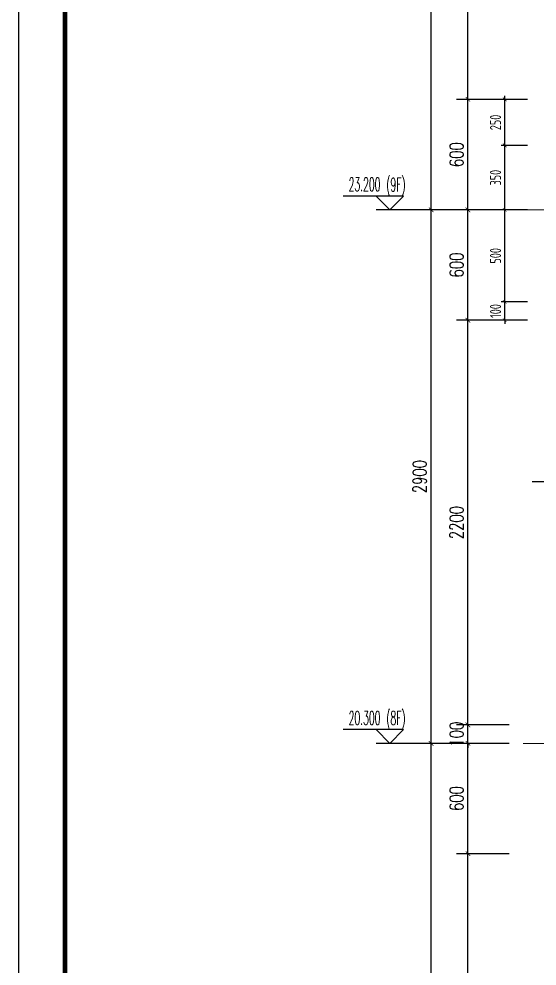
# Model space of a CAD drawing. Extents: x -812054 to 22247, y -644080 to 1003627.
# Drawn here: x -114715 to -111896, y -219278 to -214130 of the extents above; entities that cross this region are included whole.
import ezdxf

# ---------------------------------------------------------------- set-up
doc = ezdxf.new("R2010")
doc.units = 0
doc.header["$LTSCALE"] = 1000
doc.linetypes.add('DOTE', pattern=[2.42, 2, -0.2, 0.02, -0.2])
doc.layers.get('0').update_dxf_attribs({"linetype": 'CONTINUOUS'})
doc.layers.get('DEFPOINTS').update_dxf_attribs({"linetype": 'CONTINUOUS'})
for name, color, linetype in [('DIM', 2, 'CONTINUOUS'), ('DIM_ELEV', 3, 'CONTINUOUS'), ('DIM_IDEN', 67, 'CONTINUOUS'), ('PUB_DIM', 3, 'CONTINUOUS'), ('PUB_TEXT', 2, 'CONTINUOUS')]:
    doc.layers.add(name, color=color, linetype=linetype)
doc.layers.add('DOTE', color=19, linetype='DOTE', lineweight=9)
doc.layers.add('图框', color=9, linetype='CONTINUOUS', lineweight=18)
doc.layers.add('yichutu', color=7, linetype='CONTINUOUS', true_color=0xffffff)
doc.styles.add('_TCH_DIM', font='SIMPLEX.shx', dxfattribs={"width": 0.7, "bigfont": 'GBCBIG.shx'})
doc.styles.add('_TCH_DIM_T3', font='SIMPLEX', dxfattribs={"width": 0.705882, "bigfont": 'GBCBIG'})
doc.styles.add('TSSD_DIMENSION', font='Tssdeng.shx', dxfattribs={"width": 0.7, "bigfont": 'tssdchn.shx'})
doc.dimstyles.new('_TCH_ARCH&&25', dxfattribs={"dimtxt": 74.375, "dimasz": 25, "dimexe": 62.5, "dimexo": 75, "dimgap": 25, "dimtad": 1, "dimdec": 0, "dimzin": 0, "dimdsep": 46, "dimtxsty": '_TCH_DIM_T3', "dimblk": 'ARCHTICK', "dimcen": 0.09, "dimclrt": 7, "dimazin": 0, "dimtfac": 1, "dimtdec": 0, "dimtix": 1, "dimtmove": 2, "dimatfit": 3, "dimldrblk": 'ARCHTICK', "dimfxl": 1, "dimtolj": 1, "dimtzin": 0, "dimarcsym": 0})
doc.dimstyles.new('TSSD_20_20', dxfattribs={"dimtxt": 60, "dimasz": 20, "dimexe": 20, "dimexo": 50, "dimgap": 20, "dimtad": 1, "dimdec": 0, "dimzin": 0, "dimdsep": 46, "dimtxsty": 'TSSD_DIMENSION', "dimblk": 'ARCHTICK', "dimblk1": 'ARCHTICK', "dimblk2": 'ARCHTICK', "dimcen": 0, "dimdle": 20, "dimclrt": 7, "dimadec": 0, "dimazin": 0, "dimtfac": 1, "dimtdec": 0, "dimtix": 1, "dimtmove": 2, "dimatfit": 3, "dimfxl": 1, "dimtolj": 1, "dimtzin": 0, "dimarcsym": 0})

# ---------------------------------------------------------------- blocks, each defined once
blk = doc.blocks.new('GFDDDDRG')
at = {"layer": '图框'}
blk.add_lwpolyline([(923310, -107437), (923310, -159999), (893610, -159999), (893610, -107437)], close=True, dxfattribs=at)
blk.add_lwpolyline([(923310, -107437), (923310, -159999), (893610, -159999), (893610, -107437)], close=True, dxfattribs=at)
at = {"layer": '图框', "const_width": 50}
blk.add_lwpolyline([(894110, -159499), (922810, -159499), (922810, -108687), (894110, -108687)], close=True, dxfattribs=at)
blk = doc.blocks.new('yct-1051-594-26275-14850-25-1002.0')
at = {"layer": 'yichutu', "color": 7, "true_color": 0xffffff}
blk.add_lwpolyline([(0, 0), (0, 14850), (26275, 14850), (26275, 0)], close=True, dxfattribs=at)
blk = doc.blocks.new('_ArchTick')
at = {"color": 0, "linetype": 'ByBlock', "const_width": 0.15}
blk.add_lwpolyline([(-0.5, -0.5), (0.5, 0.5)], dxfattribs=at)
blk = doc.blocks.new('*D3173')
at = {"layer": 'DEFPOINTS', "color": 0, "transparency": 16777216}
for p in [(-112072.2, -214567.9), (-111897.6, -214567.9), (-111897.6, -214817.9)]:
    blk.add_point(p, dxfattribs=at)
at = {"layer": 'DIM', "color": 0, "lineweight": -2, "transparency": 16777216}
for p, q in [((-112072.2, -214837.9), (-112072.2, -214547.9)), ((-111947.6, -214567.9), (-112092.2, -214567.9)), ((-111947.6, -214817.9), (-112092.2, -214817.9))]:
    blk.add_line(p, q, dxfattribs=at)
at = {"layer": 'DIM', "color": 0, "lineweight": -2, "transparency": 16777216, "xscale": 20, "yscale": 20, "zscale": 20}
for p, rotation in [((-112072.2, -214567.9), 90), ((-112072.2, -214817.9), 270)]:
    blk.add_blockref('_ArchTick', p, dxfattribs=dict(at, rotation=rotation))
at = {"layer": 'DIM', "color": 7, "transparency": 16777216, "insert": (-112122.2, -214692.9), "char_height": 60, "attachment_point": 5, "rotation": 90, "style": 'TSSD_DIMENSION'}
blk.add_mtext('\\A1;250', dxfattribs=at)
blk = doc.blocks.new('*D3174')
at = {"layer": 'DEFPOINTS', "color": 0, "transparency": 16777216}
for p in [(-112072.2, -214817.9), (-111897.6, -214817.9), (-111897.6, -215167.9)]:
    blk.add_point(p, dxfattribs=at)
at = {"layer": 'DIM', "color": 0, "lineweight": -2, "transparency": 16777216}
for p, q in [((-111947.6, -214817.9), (-112092.2, -214817.9)), ((-112072.2, -215187.9), (-112072.2, -214797.9)), ((-111947.6, -215167.9), (-112092.2, -215167.9))]:
    blk.add_line(p, q, dxfattribs=at)
at = {"layer": 'DIM', "color": 0, "lineweight": -2, "transparency": 16777216, "xscale": 20, "yscale": 20, "zscale": 20}
for p, rotation in [((-112072.2, -214817.9), 90), ((-112072.2, -215167.9), 270)]:
    blk.add_blockref('_ArchTick', p, dxfattribs=dict(at, rotation=rotation))
at = {"layer": 'DIM', "color": 7, "transparency": 16777216, "insert": (-112122.2, -214992.9), "char_height": 60, "attachment_point": 5, "rotation": 90, "style": 'TSSD_DIMENSION'}
blk.add_mtext('\\A1;350', dxfattribs=at)
blk = doc.blocks.new('*D3183')
at = {"layer": 'DEFPOINTS', "color": 0, "transparency": 16777216}
for p in [(-112272.2, -218667.9), (-111972.2, -218667.9), (-111972.2, -220867.9)]:
    blk.add_point(p, dxfattribs=at)
at = {"layer": 'PUB_DIM', "color": 0, "lineweight": -2, "transparency": 16777216}
for p, q in [((-112047.2, -218667.9), (-112334.7, -218667.9)), ((-112272.2, -220867.9), (-112272.2, -218667.9)), ((-112047.2, -220867.9), (-112334.7, -220867.9))]:
    blk.add_line(p, q, dxfattribs=at)
at = {"layer": 'PUB_DIM', "color": 0, "lineweight": -2, "transparency": 16777216, "xscale": 25, "yscale": 25, "zscale": 25}
for p, rotation in [((-112272.2, -218667.9), 90), ((-112272.2, -220867.9), 270)]:
    blk.add_blockref('_ArchTick', p, dxfattribs=dict(at, rotation=rotation))
at = {"layer": 'PUB_DIM', "color": 7, "transparency": 16777216, "insert": (-112334.4, -219767.9), "char_height": 74.38, "attachment_point": 5, "rotation": 90, "style": '_TCH_DIM_T3'}
blk.add_mtext('\\A1;2200', dxfattribs=at)
blk = doc.blocks.new('*D3184')
at = {"layer": 'DEFPOINTS', "color": 0, "transparency": 16777216}
for p in [(-112272.2, -218067.9), (-111972.2, -218067.9), (-111972.2, -218667.9)]:
    blk.add_point(p, dxfattribs=at)
at = {"layer": 'PUB_DIM', "color": 0, "lineweight": -2, "transparency": 16777216}
for p, q in [((-112047.2, -218067.9), (-112334.7, -218067.9)), ((-112272.2, -218667.9), (-112272.2, -218067.9)), ((-112047.2, -218667.9), (-112334.7, -218667.9))]:
    blk.add_line(p, q, dxfattribs=at)
at = {"layer": 'PUB_DIM', "color": 0, "lineweight": -2, "transparency": 16777216, "xscale": 25, "yscale": 25, "zscale": 25}
for p, rotation in [((-112272.2, -218067.9), 90), ((-112272.2, -218667.9), 270)]:
    blk.add_blockref('_ArchTick', p, dxfattribs=dict(at, rotation=rotation))
at = {"layer": 'PUB_DIM', "color": 7, "transparency": 16777216, "insert": (-112334.4, -218367.9), "char_height": 74.38, "attachment_point": 5, "rotation": 90, "style": '_TCH_DIM_T3'}
blk.add_mtext('\\A1;600', dxfattribs=at)
blk = doc.blocks.new('*D3185')
at = {"layer": 'DEFPOINTS', "color": 0, "transparency": 16777216}
for p in [(-112272.2, -217967.9), (-111972.2, -217967.9), (-111972.2, -218067.9)]:
    blk.add_point(p, dxfattribs=at)
at = {"layer": 'PUB_DIM', "color": 0, "lineweight": -2, "transparency": 16777216}
for p, q in [((-112272.2, -217967.9), (-112272.2, -217942.9)), ((-112047.2, -217967.9), (-112334.7, -217967.9)), ((-112272.2, -218067.9), (-112272.2, -217967.9)), ((-112047.2, -218067.9), (-112334.7, -218067.9)), ((-112272.2, -218067.9), (-112272.2, -218092.9))]:
    blk.add_line(p, q, dxfattribs=at)
at = {"layer": 'PUB_DIM', "color": 0, "lineweight": -2, "transparency": 16777216, "xscale": 25, "yscale": 25, "zscale": 25}
for p, rotation in [((-112272.2, -217967.9), 270), ((-112272.2, -218067.9), 90)]:
    blk.add_blockref('_ArchTick', p, dxfattribs=dict(at, rotation=rotation))
at = {"layer": 'PUB_DIM', "color": 7, "transparency": 16777216, "insert": (-112334.4, -218017.9), "char_height": 74.38, "attachment_point": 5, "rotation": 90, "style": '_TCH_DIM_T3'}
blk.add_mtext('\\A1;100', dxfattribs=at)
blk = doc.blocks.new('*D3186')
at = {"layer": 'DEFPOINTS', "color": 0, "transparency": 16777216}
for p in [(-112272.2, -215767.9), (-111972.2, -215767.9), (-111972.2, -217967.9)]:
    blk.add_point(p, dxfattribs=at)
at = {"layer": 'PUB_DIM', "color": 0, "lineweight": -2, "transparency": 16777216}
for p, q in [((-112047.2, -215767.9), (-112334.7, -215767.9)), ((-112272.2, -217967.9), (-112272.2, -215767.9)), ((-112047.2, -217967.9), (-112334.7, -217967.9))]:
    blk.add_line(p, q, dxfattribs=at)
at = {"layer": 'PUB_DIM', "color": 0, "lineweight": -2, "transparency": 16777216, "xscale": 25, "yscale": 25, "zscale": 25}
for p, rotation in [((-112272.2, -215767.9), 90), ((-112272.2, -217967.9), 270)]:
    blk.add_blockref('_ArchTick', p, dxfattribs=dict(at, rotation=rotation))
at = {"layer": 'PUB_DIM', "color": 7, "transparency": 16777216, "insert": (-112334.4, -216867.9), "char_height": 74.38, "attachment_point": 5, "rotation": 90, "style": '_TCH_DIM_T3'}
blk.add_mtext('\\A1;2200', dxfattribs=at)
blk = doc.blocks.new('*D3187')
at = {"layer": 'DEFPOINTS', "color": 0, "transparency": 16777216}
for p in [(-112272.2, -215167.9), (-111972.2, -215167.9), (-111972.2, -215767.9)]:
    blk.add_point(p, dxfattribs=at)
at = {"layer": 'PUB_DIM', "color": 0, "lineweight": -2, "transparency": 16777216}
for p, q in [((-112047.2, -215167.9), (-112334.7, -215167.9)), ((-112272.2, -215767.9), (-112272.2, -215167.9)), ((-112047.2, -215767.9), (-112334.7, -215767.9))]:
    blk.add_line(p, q, dxfattribs=at)
at = {"layer": 'PUB_DIM', "color": 0, "lineweight": -2, "transparency": 16777216, "xscale": 25, "yscale": 25, "zscale": 25}
for p, rotation in [((-112272.2, -215167.9), 90), ((-112272.2, -215767.9), 270)]:
    blk.add_blockref('_ArchTick', p, dxfattribs=dict(at, rotation=rotation))
at = {"layer": 'PUB_DIM', "color": 7, "transparency": 16777216, "insert": (-112334.4, -215467.9), "char_height": 74.38, "attachment_point": 5, "rotation": 90, "style": '_TCH_DIM_T3'}
blk.add_mtext('\\A1;600', dxfattribs=at)
blk = doc.blocks.new('*D3188')
at = {"layer": 'DEFPOINTS', "color": 0, "transparency": 16777216}
for p in [(-112272.2, -214567.9), (-111972.2, -214567.9), (-111972.2, -215167.9)]:
    blk.add_point(p, dxfattribs=at)
at = {"layer": 'PUB_DIM', "color": 0, "lineweight": -2, "transparency": 16777216}
for p, q in [((-112047.2, -214567.9), (-112334.7, -214567.9)), ((-112272.2, -215167.9), (-112272.2, -214567.9)), ((-112047.2, -215167.9), (-112334.7, -215167.9))]:
    blk.add_line(p, q, dxfattribs=at)
at = {"layer": 'PUB_DIM', "color": 0, "lineweight": -2, "transparency": 16777216, "xscale": 25, "yscale": 25, "zscale": 25}
for p, rotation in [((-112272.2, -214567.9), 90), ((-112272.2, -215167.9), 270)]:
    blk.add_blockref('_ArchTick', p, dxfattribs=dict(at, rotation=rotation))
at = {"layer": 'PUB_DIM', "color": 7, "transparency": 16777216, "insert": (-112334.4, -214867.9), "char_height": 74.38, "attachment_point": 5, "rotation": 90, "style": '_TCH_DIM_T3'}
blk.add_mtext('\\A1;600', dxfattribs=at)
blk = doc.blocks.new('*D3189')
at = {"layer": 'DEFPOINTS', "color": 0, "transparency": 16777216}
for p in [(-112272.2, -212867.9), (-111972.2, -212867.9), (-111972.2, -214567.9)]:
    blk.add_point(p, dxfattribs=at)
at = {"layer": 'PUB_DIM', "color": 0, "lineweight": -2, "transparency": 16777216}
for p, q in [((-112047.2, -212867.9), (-112334.7, -212867.9)), ((-112272.2, -214567.9), (-112272.2, -212867.9)), ((-112047.2, -214567.9), (-112334.7, -214567.9))]:
    blk.add_line(p, q, dxfattribs=at)
at = {"layer": 'PUB_DIM', "color": 0, "lineweight": -2, "transparency": 16777216, "xscale": 25, "yscale": 25, "zscale": 25}
for p, rotation in [((-112272.2, -212867.9), 90), ((-112272.2, -214567.9), 270)]:
    blk.add_blockref('_ArchTick', p, dxfattribs=dict(at, rotation=rotation))
at = {"layer": 'PUB_DIM', "color": 7, "transparency": 16777216, "insert": (-112334.4, -213717.9), "char_height": 74.38, "attachment_point": 5, "rotation": 90, "style": '_TCH_DIM_T3'}
blk.add_mtext('\\A1;1700', dxfattribs=at)
blk = doc.blocks.new('*D3194')
at = {"layer": 'DEFPOINTS', "color": 0, "transparency": 16777216}
for p in [(-112472.2, -218067.9), (-111972.2, -218067.9), (-111972.2, -220967.9)]:
    blk.add_point(p, dxfattribs=at)
at = {"layer": 'PUB_DIM', "color": 0, "lineweight": -2, "transparency": 16777216}
for p, q in [((-112047.2, -218067.9), (-112534.7, -218067.9)), ((-112472.2, -220967.9), (-112472.2, -218067.9)), ((-112047.2, -220967.9), (-112534.7, -220967.9))]:
    blk.add_line(p, q, dxfattribs=at)
at = {"layer": 'PUB_DIM', "color": 0, "lineweight": -2, "transparency": 16777216, "xscale": 25, "yscale": 25, "zscale": 25}
for p, rotation in [((-112472.2, -218067.9), 90), ((-112472.2, -220967.9), 270)]:
    blk.add_blockref('_ArchTick', p, dxfattribs=dict(at, rotation=rotation))
at = {"layer": 'PUB_DIM', "color": 7, "transparency": 16777216, "insert": (-112534.4, -219517.9), "char_height": 74.38, "attachment_point": 5, "rotation": 90, "style": '_TCH_DIM_T3'}
blk.add_mtext('\\A1;2900', dxfattribs=at)
blk = doc.blocks.new('*D3195')
at = {"layer": 'DEFPOINTS', "color": 0, "transparency": 16777216}
for p in [(-112472.2, -215167.9), (-111972.2, -215167.9), (-111972.2, -218067.9)]:
    blk.add_point(p, dxfattribs=at)
at = {"layer": 'PUB_DIM', "color": 0, "lineweight": -2, "transparency": 16777216}
for p, q in [((-112047.2, -215167.9), (-112534.7, -215167.9)), ((-112472.2, -218067.9), (-112472.2, -215167.9)), ((-112047.2, -218067.9), (-112534.7, -218067.9))]:
    blk.add_line(p, q, dxfattribs=at)
at = {"layer": 'PUB_DIM', "color": 0, "lineweight": -2, "transparency": 16777216, "xscale": 25, "yscale": 25, "zscale": 25}
for p, rotation in [((-112472.2, -215167.9), 90), ((-112472.2, -218067.9), 270)]:
    blk.add_blockref('_ArchTick', p, dxfattribs=dict(at, rotation=rotation))
at = {"layer": 'PUB_DIM', "color": 7, "transparency": 16777216, "insert": (-112534.4, -216617.9), "char_height": 74.38, "attachment_point": 5, "rotation": 90, "style": '_TCH_DIM_T3'}
blk.add_mtext('\\A1;2900', dxfattribs=at)
blk = doc.blocks.new('*D3196')
at = {"layer": 'DEFPOINTS', "color": 0, "transparency": 16777216}
for p in [(-112472.2, -212267.9), (-111972.2, -212267.9), (-111972.2, -215167.9)]:
    blk.add_point(p, dxfattribs=at)
at = {"layer": 'PUB_DIM', "color": 0, "lineweight": -2, "transparency": 16777216}
for p, q in [((-112047.2, -212267.9), (-112534.7, -212267.9)), ((-112472.2, -215167.9), (-112472.2, -212267.9)), ((-112047.2, -215167.9), (-112534.7, -215167.9))]:
    blk.add_line(p, q, dxfattribs=at)
at = {"layer": 'PUB_DIM', "color": 0, "lineweight": -2, "transparency": 16777216, "xscale": 25, "yscale": 25, "zscale": 25}
for p, rotation in [((-112472.2, -212267.9), 90), ((-112472.2, -215167.9), 270)]:
    blk.add_blockref('_ArchTick', p, dxfattribs=dict(at, rotation=rotation))
at = {"layer": 'PUB_DIM', "color": 7, "transparency": 16777216, "insert": (-112534.4, -213717.9), "char_height": 74.38, "attachment_point": 5, "rotation": 90, "style": '_TCH_DIM_T3'}
blk.add_mtext('\\A1;2900', dxfattribs=at)
blk = doc.blocks.new('*D3200')
at = {"layer": 'DEFPOINTS', "color": 0, "transparency": 16777216}
for p in [(-112072.2, -215167.9), (-111897.6, -215167.9), (-111897.6, -215667.9)]:
    blk.add_point(p, dxfattribs=at)
at = {"layer": 'DIM', "color": 0, "lineweight": -2, "transparency": 16777216}
for p, q in [((-111947.6, -215167.9), (-112092.2, -215167.9)), ((-112072.2, -215687.9), (-112072.2, -215147.9)), ((-111947.6, -215667.9), (-112092.2, -215667.9))]:
    blk.add_line(p, q, dxfattribs=at)
at = {"layer": 'DIM', "color": 0, "lineweight": -2, "transparency": 16777216, "xscale": 20, "yscale": 20, "zscale": 20}
for p, rotation in [((-112072.2, -215167.9), 90), ((-112072.2, -215667.9), 270)]:
    blk.add_blockref('_ArchTick', p, dxfattribs=dict(at, rotation=rotation))
at = {"layer": 'DIM', "color": 7, "transparency": 16777216, "insert": (-112122.2, -215417.9), "char_height": 60, "attachment_point": 5, "rotation": 90, "style": 'TSSD_DIMENSION'}
blk.add_mtext('\\A1;500', dxfattribs=at)
blk = doc.blocks.new('*D3201')
at = {"layer": 'DEFPOINTS', "color": 0, "transparency": 16777216}
for p in [(-112072.2, -215667.9), (-111897.6, -215667.9), (-111897.6, -215767.9)]:
    blk.add_point(p, dxfattribs=at)
at = {"layer": 'DIM', "color": 0, "lineweight": -2, "transparency": 16777216}
for p, q in [((-111947.6, -215667.9), (-112092.2, -215667.9)), ((-112072.2, -215667.9), (-112072.2, -215647.9)), ((-112072.2, -215767.9), (-112072.2, -215667.9)), ((-111947.6, -215767.9), (-112092.2, -215767.9)), ((-112072.2, -215767.9), (-112072.2, -215787.9))]:
    blk.add_line(p, q, dxfattribs=at)
at = {"layer": 'DIM', "color": 0, "lineweight": -2, "transparency": 16777216, "xscale": 20, "yscale": 20, "zscale": 20}
for p, rotation in [((-112072.2, -215667.9), 270), ((-112072.2, -215767.9), 90)]:
    blk.add_blockref('_ArchTick', p, dxfattribs=dict(at, rotation=rotation))
at = {"layer": 'DIM', "color": 7, "transparency": 16777216, "insert": (-112122.2, -215717.9), "char_height": 60, "attachment_point": 5, "rotation": 90, "style": 'TSSD_DIMENSION'}
blk.add_mtext('\\A1;100', dxfattribs=at)
blk = doc.blocks.new('20210902.15310781')
at = {"layer": 'DOTE', "color": 1, "linetype": 'DOTE', "ltscale": 0.2}
for p, q in [((81811.7, -117645.9), (78043, -117645.9)), ((81811.7, -120545.9), (78043, -120545.9))]:
    blk.add_line(p, q, dxfattribs=at)

msp = doc.modelspace()

# ---------------------------------------------------------------- linework, layer by layer
at = {"layer": 'DIM_ELEV'}
for p, q in [((-112622.2, -215092.9), (-112950.2, -215092.9)), ((-112697.2, -215167.9), (-112772.2, -215092.9)), ((-112697.2, -215167.9), (-112622.2, -215092.9)), ((-112272.2, -215167.9), (-112772.2, -215167.9)), ((-112622.2, -217992.9), (-112950.2, -217992.9)), ((-112697.2, -218067.9), (-112772.2, -217992.9)), ((-112697.2, -218067.9), (-112622.2, -217992.9)), ((-112272.2, -218067.9), (-112772.2, -218067.9))]:
    msp.add_line(p, q, dxfattribs=at)
at = {"layer": 'DIM_IDEN'}
msp.add_line((-110958.61, -216646.6), (-111922.36, -216646.6), dxfattribs=at)

# ---------------------------------------------------------------- block references
at = {"xscale": 0.5, "yscale": 0.5, "zscale": 0.5}
msp.add_blockref('GFDDDDRG', (-561519.72, -154941.4), dxfattribs=at)
at = {"layer": 'DOTE'}
msp.add_blockref('20210902.15310781', (-190015.18, -97522.01), dxfattribs=at)
at = {"layer": 'yichutu', "rotation": 270}
msp.add_blockref('yct-1051-594-26275-14850-25-1002.0', (-114714.83, -208659.88), dxfattribs=at)

# ---------------------------------------------------------------- texts
at = {"layer": 'PUB_TEXT', "style": '_TCH_DIM', "width": 0.494118}
for s, p in [('23.200', (-112921.3, -215066.65)), ('(9F)', (-112715.9, -215067.88)), ('20.300', (-112921.3, -217966.65)), ('(8F)', (-112715.9, -217967.88))]:
    msp.add_text(s, height=74.375, dxfattribs=at).set_placement(p)

# ---------------------------------------------------------------- dimensions: what is measured, and where the dimension line sits
at = {"layer": 'DIM'}
for p1, p2, picture, middle in [((-111897.59, -214817.9), (-111897.59, -214567.9), '*D3173', (-112122.2, -214692.9)), ((-111897.59, -215167.9), (-111897.59, -214817.9), '*D3174', (-112122.2, -214992.9)), ((-111897.59, -215667.9), (-111897.59, -215167.9), '*D3200', (-112122.2, -215417.9)), ((-111897.59, -215767.9), (-111897.59, -215667.9), '*D3201', (-112122.2, -215717.9))]:
    dim = msp.add_aligned_dim(p1=p1, p2=p2, distance=174.61, dimstyle='TSSD_20_20', dxfattribs=at)
    dim.commit()
    dim.dimension.update_dxf_attribs({"geometry": picture, "text_midpoint": middle})
at = {"layer": 'PUB_DIM'}
for p1, p2, distance, picture, middle in [((-111972.2, -215167.9), (-111972.2, -212267.9), 500, '*D3196', (-112534.38, -213717.9)), ((-111972.2, -214567.9), (-111972.2, -212867.9), 300, '*D3189', (-112334.38, -213717.9)), ((-111972.2, -215167.9), (-111972.2, -214567.9), 300, '*D3188', (-112334.38, -214867.9)), ((-111972.2, -218067.9), (-111972.2, -215167.9), 500, '*D3195', (-112534.38, -216617.9)), ((-111972.2, -215767.91), (-111972.2, -215167.9), 300, '*D3187', (-112334.38, -215467.91)), ((-111972.2, -217967.9), (-111972.2, -215767.91), 300, '*D3186', (-112334.38, -216867.91)), ((-111972.2, -218067.9), (-111972.2, -217967.9), 300, '*D3185', (-112334.38, -218017.9)), ((-111972.2, -220967.9), (-111972.2, -218067.9), 500, '*D3194', (-112534.38, -219517.9)), ((-111972.2, -218667.9), (-111972.2, -218067.9), 300, '*D3184', (-112334.38, -218367.9)), ((-111972.2, -220867.9), (-111972.2, -218667.9), 300, '*D3183', (-112334.38, -219767.9))]:
    dim = msp.add_aligned_dim(p1=p1, p2=p2, distance=distance, dimstyle='_TCH_ARCH&&25', dxfattribs=at)
    dim.commit()
    dim.dimension.update_dxf_attribs({"geometry": picture, "text_midpoint": middle})

doc.saveas('drawing.dxf')
